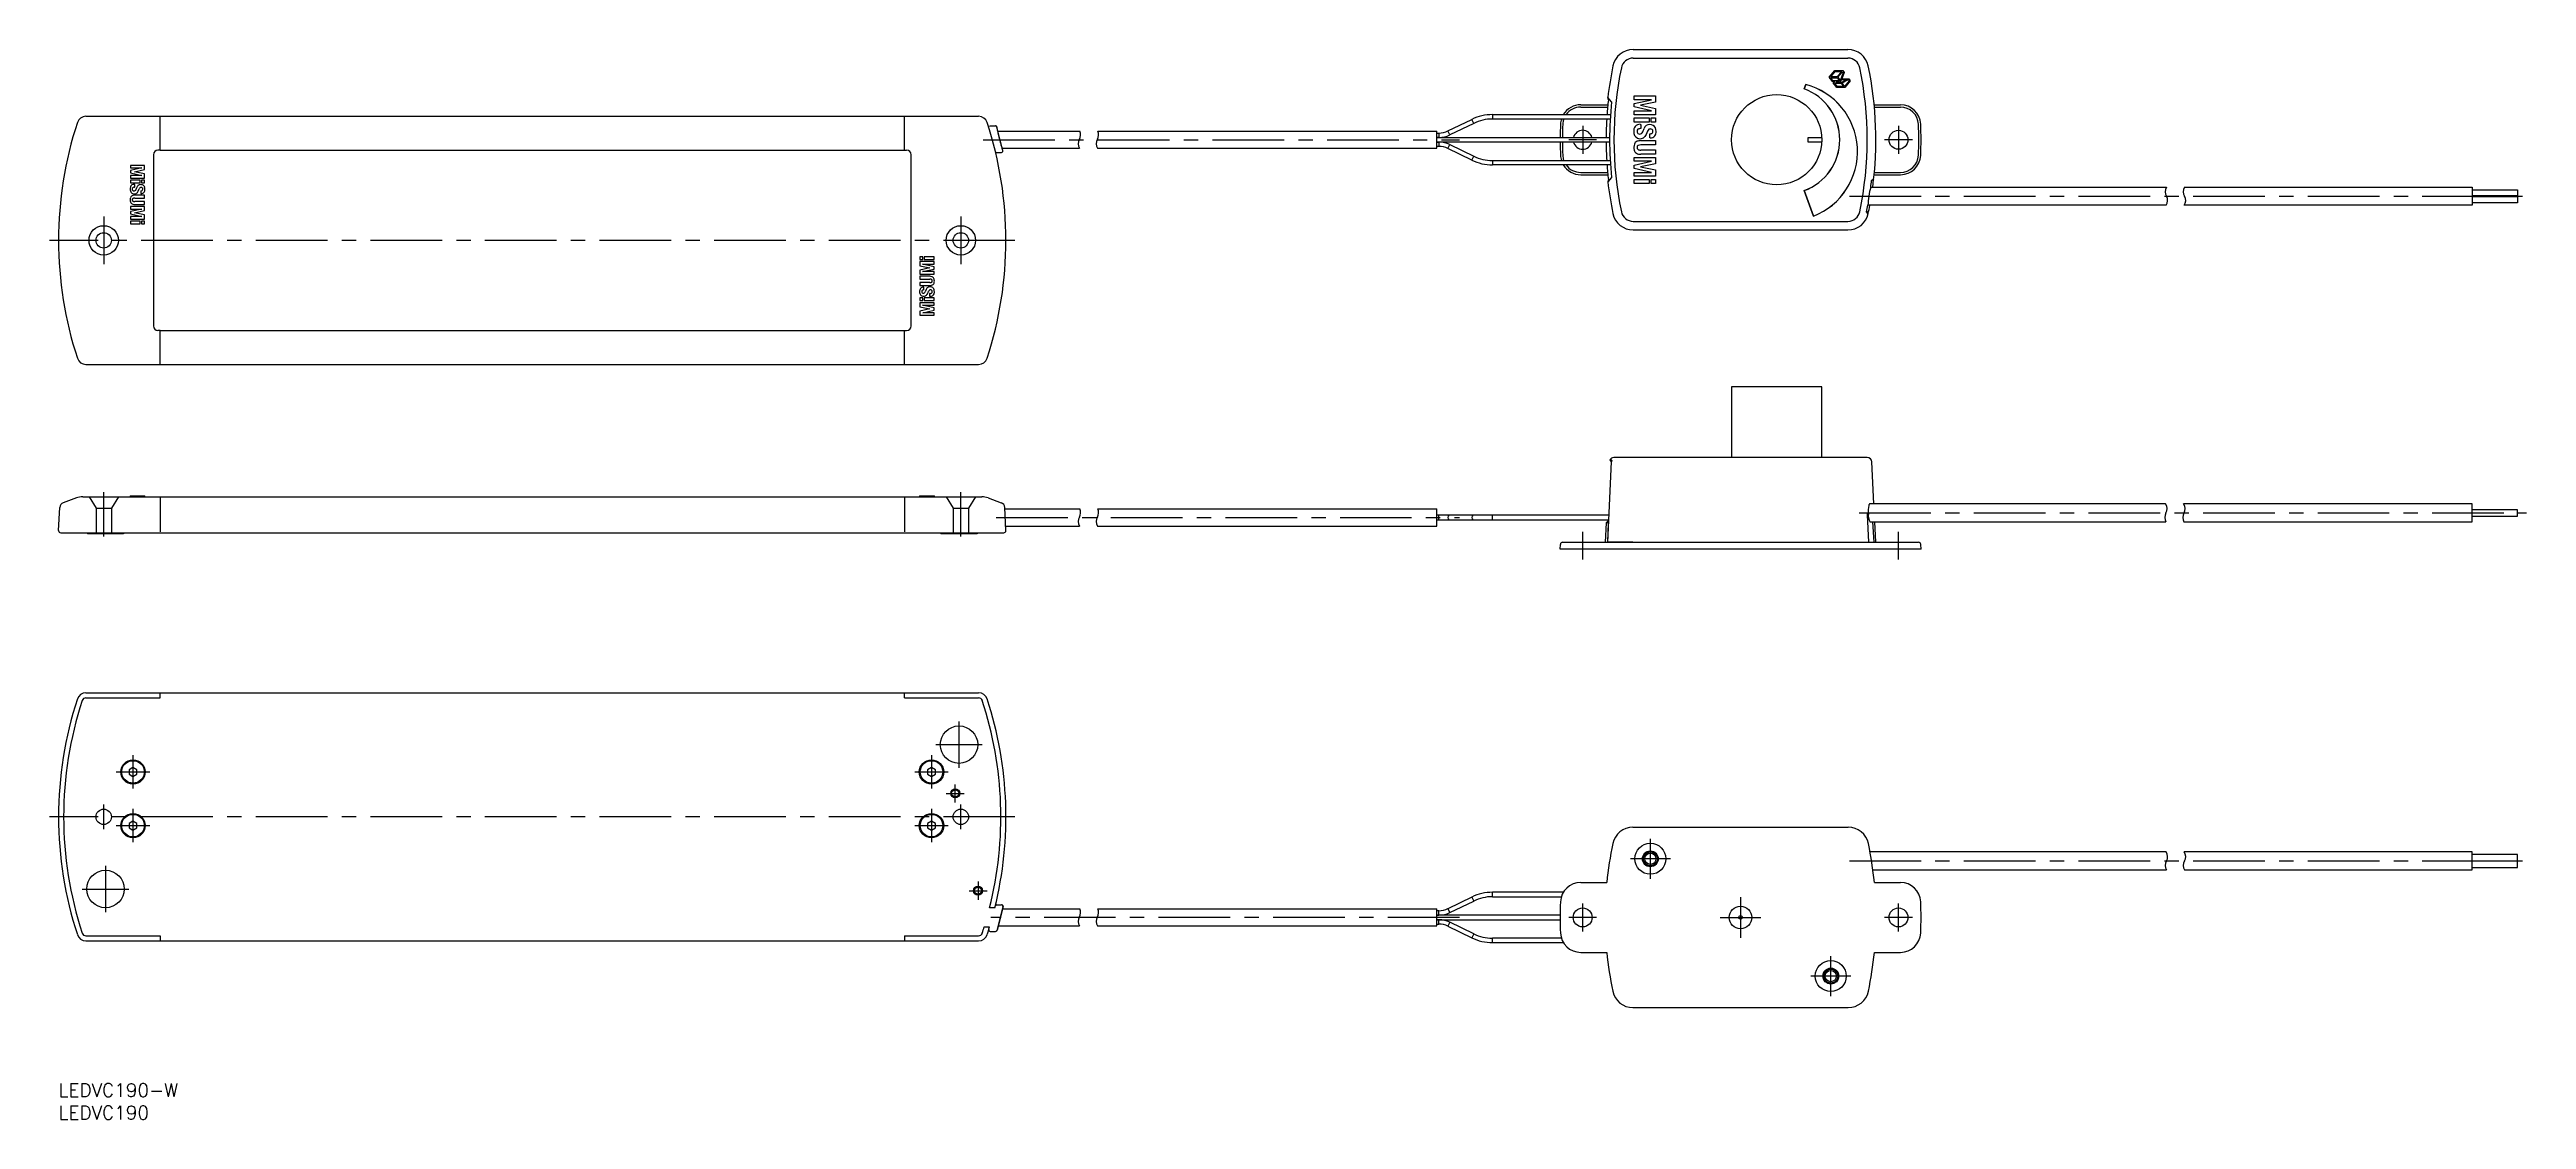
# Model space of a CAD drawing. Extents: x -2 to 547, y -8 to 229.
import ezdxf

# ---------------------------------------------------------------- set-up
doc = ezdxf.new("R2010")
doc.units = 0
doc.header["$LTSCALE"] = 0.5
doc.linetypes.add('CENTER', pattern=[50.8, 31.75, -6.35, 6.35, -6.35])
doc.linetypes.add('DASHED', pattern=[19.05, 12.7, -6.35])
doc.layers.get('0').update_dxf_attribs({"linetype": 'CONTINUOUS'})
doc.layers.add('CENTER', color=1, linetype='CENTER')
doc.styles.get("Standard").update_dxf_attribs({"font": 'txt.shx', "height": 3, "bigfont": 'bigfont.shx'})

# ---------------------------------------------------------------- blocks, each defined once
blk = doc.blocks.new('*U45')
at = {"color": 7, "linetype": 'CONTINUOUS'}
blk.add_text('LEDVC190-W', height=3, dxfattribs=at).set_placement((0, -3))
blk = doc.blocks.new('*U46')
at = {"color": 7, "linetype": 'CONTINUOUS'}
blk.add_text('LEDVC190', height=3, dxfattribs=at).set_placement((0, -8))

msp = doc.modelspace()

# ---------------------------------------------------------------- linework, layer by layer
at = {"color": 7, "linetype": 'CONTINUOUS'}
for p, q in [((349.03, 229.19), (396.65, 229.19)), ((349.03, 227.28), (396.65, 227.28)), ((386.92, 220.46), (387.28, 221.42)), ((386.94, 220.47), (386.92, 220.46)), ((387.29, 221.41), (386.94, 220.47)), ((387.29, 221.41), (387.28, 221.42)), ((392.49, 223.05), (393.71, 224.52)), ((393.26, 222.02), (392.49, 223.05)), ((392.79, 222.95), (394.22, 222.95)), ((393.34, 222.22), (392.79, 222.95)), ((392.81, 223.14), (393.8, 224.33)), ((394.24, 223.14), (392.81, 223.14)), ((393.26, 222.02), (393.74, 222.02)), ((394.77, 222.22), (393.34, 222.22)), ((393.74, 222.02), (393.4, 221.83)), ((394.18, 220.79), (393.4, 221.83)), ((393.71, 224.52), (395.49, 224.52)), ((394.26, 220.98), (393.72, 221.71)), ((393.72, 221.71), (395.15, 221.71)), ((393.8, 224.33), (395.23, 224.33)), ((394.16, 222.02), (393.93, 221.91)), ((395.18, 221.91), (393.93, 221.91)), ((394.16, 222.02), (395.02, 222.02)), ((395.92, 220.79), (394.18, 220.79)), ((394.22, 222.95), (394.77, 222.22)), ((395.23, 224.33), (394.24, 223.14)), ((395.69, 220.98), (394.26, 220.98)), ((394.39, 223.03), (395.43, 224.27)), ((394.39, 223.03), (394.92, 222.32)), ((395.58, 224.06), (394.92, 222.32)), ((395.02, 222.02), (395.21, 222.54)), ((395.15, 221.71), (395.69, 220.98)), ((396.39, 222.54), (395.18, 221.91)), ((395.21, 222.54), (396.39, 222.54)), ((395.8, 224.09), (395.29, 222.73)), ((395.29, 222.73), (396.82, 222.73)), ((395.33, 221.77), (396.74, 222.51)), ((395.88, 221.03), (395.33, 221.77)), ((395.43, 224.27), (395.58, 224.06)), ((395.49, 224.52), (395.8, 224.09)), ((396.92, 222.27), (395.88, 221.03)), ((397.16, 222.27), (395.92, 220.79)), ((396.74, 222.51), (396.92, 222.27)), ((396.82, 222.73), (397.16, 222.27)), ((6.07, 214.39), (203.93, 214.39)), ((22.5, 206.87), (22.5, 214.39)), ((187.5, 206.87), (187.5, 214.39)), ((317.83, 214.76), (344, 214.76)), ((317.83, 214.76), (317.83, 213.78)), ((337.4, 216.94), (343.42, 216.94)), ((337.4, 216.44), (343.37, 216.44)), ((344.25, 217.58), (343.4, 218.55)), ((343.53, 218.02), (343.4, 218.55)), ((349.27, 218.93), (354.01, 218.93)), ((349.27, 218.06), (349.27, 218.93)), ((353.06, 218.06), (349.27, 218.06)), ((349.27, 217.2), (353.06, 218.06)), ((349.27, 216.46), (349.27, 217.2)), ((353.12, 215.6), (349.27, 216.46)), ((349.27, 215.6), (353.12, 215.6)), ((349.27, 214.73), (349.27, 215.6)), ((354.01, 214.73), (349.27, 214.73)), ((354.01, 217.51), (350.67, 216.84)), ((350.67, 216.84), (354.01, 216.14)), ((354.01, 218.93), (354.01, 217.51)), ((354.01, 216.14), (354.01, 214.73)), ((402.46, 216.94), (408.28, 216.94)), ((402.5, 216.44), (408.28, 216.44)), ((206.1, 212.17), (206.47, 212.29)), ((206.47, 212.29), (207.65, 212.29)), ((207.91, 212.17), (207.84, 212.23)), ((207.99, 212), (207.98, 211.94)), ((208.01, 212.01), (207.99, 212)), ((209.33, 206.82), (208.01, 212.01)), ((208.25, 211.09), (215.78, 211.09)), ((208.25, 211.09), (226.37, 211.09)), ((208.44, 209.8), (208.64, 209.02)), ((230.37, 211.09), (305.52, 211.09)), ((305.52, 207.29), (305.52, 211.09)), ((305.52, 210.68), (305.98, 210.68)), ((305.98, 209.7), (305.52, 209.7)), ((305.52, 209.69), (343.8, 209.69)), ((343.8, 208.69), (305.52, 208.69)), ((305.52, 208.68), (305.98, 208.68)), ((305.98, 210.68), (305.98, 209.7)), ((305.98, 208.68), (305.98, 207.7)), ((307.95, 211.13), (313.25, 213.71)), ((308.38, 210.25), (307.95, 211.13)), ((313.68, 212.82), (308.38, 210.25)), ((313.68, 212.82), (313.25, 213.71)), ((343.93, 213.78), (317.83, 213.78)), ((349.27, 214.05), (352.58, 214.05)), ((349.27, 213.1), (349.27, 214.05)), ((352.58, 213.1), (349.27, 213.1)), ((350.56, 212.6), (350.75, 212.6)), ((350.75, 211.65), (350.61, 211.65)), ((350.71, 208.99), (354.01, 208.99)), ((350.75, 212.6), (350.75, 211.65)), ((351.89, 210.35), (351.64, 209.91)), ((352.21, 211.09), (351.89, 210.35)), ((352.58, 214.05), (352.58, 213.1)), ((352.7, 209.61), (352.7, 210.52)), ((352.83, 209.61), (352.7, 209.61)), ((353, 214.05), (354.01, 214.05)), ((353, 213.1), (353, 214.05)), ((354.01, 213.1), (353, 213.1)), ((354.01, 214.05), (354.01, 213.1)), ((354.01, 208.99), (354.01, 208.03)), ((387.84, 208.69), (387.84, 209.69)), ((387.84, 209.69), (390.83, 209.69)), ((390.83, 208.69), (387.84, 208.69)), ((15.92, 203.51), (15.92, 202.93)), ((19.08, 203.51), (15.92, 203.51)), ((19.08, 202.56), (19.08, 203.51)), ((21.02, 205.87), (21.02, 167.91)), ((22.5, 206.87), (22.02, 206.87)), ((22.5, 206.89), (187.5, 206.89)), ((187.5, 206.87), (187.98, 206.87)), ((188.98, 167.91), (188.98, 205.87)), ((207.82, 206.39), (207.7, 206.41)), ((207.82, 206.39), (209, 206.39)), ((209.21, 207.29), (215.78, 207.29)), ((209.21, 207.29), (226.27, 207.29)), ((209.24, 206.51), (209.28, 206.56)), ((209.31, 206.82), (209.27, 206.89)), ((209.31, 206.82), (209.33, 206.82)), ((230.27, 207.29), (305.52, 207.29)), ((305.98, 207.7), (305.52, 207.7)), ((307.95, 207.25), (308.38, 208.13)), ((313.25, 204.67), (307.95, 207.25)), ((308.38, 208.13), (313.68, 205.55)), ((313.25, 204.67), (313.68, 205.55)), ((317.83, 204.6), (343.93, 204.6)), ((317.83, 204.6), (317.83, 203.62)), ((344, 203.62), (317.83, 203.62)), ((349.27, 205.29), (354.01, 205.29)), ((349.27, 204.42), (349.27, 205.29)), ((351.17, 204.41), (349.27, 204.42)), ((349.27, 203.56), (353.07, 204.41)), ((349.27, 202.82), (349.27, 203.56)), ((354.01, 203.87), (350.67, 203.18)), ((350.67, 203.18), (354.01, 202.5)), ((354.01, 208.03), (350.71, 208.03)), ((350.71, 206.92), (354.01, 206.92)), ((354.01, 205.96), (350.71, 205.96)), ((353.07, 204.41), (351.17, 204.41)), ((354.01, 206.92), (354.01, 205.96)), ((354.01, 205.29), (354.01, 203.87)), ((15.92, 202.93), (18.44, 202.93)), ((18.44, 202.93), (15.92, 202.35)), ((15.92, 202.35), (15.92, 201.86)), ((15.92, 201.86), (18.48, 201.29)), ((15.92, 201.29), (15.92, 200.7)), ((18.48, 201.29), (15.92, 201.29)), ((15.92, 200.7), (19.08, 200.7)), ((15.92, 200.26), (15.92, 199.62)), ((18.12, 200.26), (15.92, 200.26)), ((15.92, 199.62), (18.12, 199.62)), ((16.91, 199.29), (16.78, 199.29)), ((16.81, 198.65), (16.91, 198.65)), ((16.85, 202.11), (19.08, 202.56)), ((19.08, 201.65), (16.85, 202.11)), ((16.91, 198.65), (16.91, 199.29)), ((17.66, 197.79), (17.88, 198.28)), ((18.12, 199.62), (18.12, 200.26)), ((18.2, 197.9), (18.2, 197.29)), ((18.41, 200.26), (18.41, 199.62)), ((19.08, 200.26), (18.41, 200.26)), ((18.41, 199.62), (19.08, 199.62)), ((19.08, 200.7), (19.08, 201.65)), ((19.08, 199.62), (19.08, 200.26)), ((337.4, 201.94), (343.37, 201.94)), ((337.4, 201.44), (343.42, 201.44)), ((344.25, 200.79), (343.4, 199.83)), ((343.53, 200.36), (343.4, 199.83)), ((353.07, 201.96), (349.27, 202.82)), ((349.27, 201.08), (349.27, 201.96)), ((349.27, 201.96), (353.07, 201.96)), ((354.01, 201.08), (349.27, 201.08)), ((349.27, 200.41), (352.58, 200.41)), ((349.27, 199.46), (349.27, 200.41)), ((352.58, 199.46), (349.27, 199.46)), ((352.58, 200.41), (352.58, 199.46)), ((353, 200.41), (354.01, 200.41)), ((353, 199.46), (353, 200.41)), ((354.01, 199.46), (353, 199.46)), ((354.01, 202.5), (354.01, 201.08)), ((354.01, 200.41), (354.01, 199.46)), ((388.99, 192.25), (386.92, 197.92)), ((386.94, 197.91), (386.92, 197.92)), ((386.94, 197.91), (389, 192.27)), ((401.69, 198.66), (467.25, 198.66)), ((401.88, 200.16), (402.37, 200.59)), ((402.46, 201.44), (408.28, 201.44)), ((402.5, 201.94), (408.28, 201.94)), ((471.25, 198.67), (535.03, 198.67)), ((535.03, 198.67), (535.03, 194.67)), ((535.03, 198.11), (545.03, 198.11)), ((545.03, 198.11), (545.03, 196.72)), ((15.92, 194.41), (15.92, 193.83)), ((19.08, 194.41), (15.92, 194.41)), ((15.92, 193.83), (18.48, 193.83)), ((18.48, 193.83), (15.92, 193.26)), ((15.92, 193.26), (15.92, 192.76)), ((15.92, 192.76), (18.48, 192.19)), ((15.92, 192.19), (15.92, 191.61)), ((18.48, 192.19), (15.92, 192.19)), ((16.85, 193.01), (19.08, 193.47)), ((19.08, 192.55), (16.85, 193.01)), ((16.87, 196.24), (19.08, 196.24)), ((19.08, 195.5), (16.87, 195.5)), ((19.08, 196.88), (16.88, 196.88)), ((16.88, 194.86), (19.08, 194.86)), ((18.2, 197.29), (18.29, 197.29)), ((19.08, 196.24), (19.08, 196.88)), ((19.08, 194.86), (19.08, 195.5)), ((19.08, 193.47), (19.08, 194.41)), ((19.08, 191.61), (19.08, 192.55)), ((389, 192.27), (388.99, 192.25)), ((401.06, 192.83), (400.77, 193.18)), ((400.79, 193.28), (401.08, 192.93)), ((400.97, 192.93), (401.08, 192.93)), ((401.09, 192.65), (401.02, 192.67)), ((467.16, 194.66), (401.06, 194.66)), ((535.03, 194.67), (471.15, 194.67)), ((545.03, 196.72), (535.03, 196.72)), ((535.03, 196.61), (545.03, 196.61)), ((545.03, 195.22), (535.03, 195.22)), ((545.03, 196.61), (545.03, 195.22)), ((15.92, 191.61), (19.08, 191.61)), ((15.92, 191.16), (15.92, 190.52)), ((18.12, 191.16), (15.92, 191.16)), ((15.92, 190.52), (18.12, 190.52)), ((18.12, 190.52), (18.12, 191.16)), ((18.41, 191.16), (18.41, 190.52)), ((19.08, 191.16), (18.41, 191.16)), ((18.41, 190.52), (19.08, 190.52)), ((19.08, 190.52), (19.08, 191.16)), ((349.03, 191.1), (396.65, 191.1)), ((349.03, 189.19), (396.65, 189.19)), ((191.59, 183.25), (190.92, 183.25)), ((190.92, 183.25), (190.92, 182.62)), ((190.92, 182.62), (191.59, 182.62)), ((194.08, 182.17), (190.92, 182.17)), ((190.92, 182.17), (190.92, 181.23)), ((190.92, 181.23), (193.15, 180.77)), ((191.52, 181.58), (194.08, 181.58)), ((194.08, 181.01), (191.52, 181.58)), ((191.59, 182.62), (191.59, 183.25)), ((194.08, 183.25), (191.88, 183.25)), ((191.88, 183.25), (191.88, 182.62)), ((191.88, 182.62), (194.08, 182.62)), ((194.08, 182.62), (194.08, 183.25)), ((194.08, 181.58), (194.08, 182.17)), ((193.15, 180.77), (190.92, 180.31)), ((190.92, 180.31), (190.92, 179.36)), ((190.92, 179.36), (194.08, 179.36)), ((193.12, 178.92), (190.92, 178.92)), ((190.92, 178.92), (190.92, 178.28)), ((190.92, 178.28), (193.13, 178.28)), ((193.13, 177.53), (190.92, 177.53)), ((190.92, 177.53), (190.92, 176.9)), ((190.92, 176.9), (193.12, 176.9)), ((191.52, 179.95), (194.08, 180.52)), ((194.08, 179.95), (191.52, 179.95)), ((191.8, 176.49), (191.71, 176.49)), ((191.8, 175.88), (191.8, 176.49)), ((192.34, 175.99), (192.12, 175.5)), ((194.08, 180.52), (194.08, 181.01)), ((194.08, 179.36), (194.08, 179.95)), ((191.59, 174.16), (190.92, 174.16)), ((190.92, 174.16), (190.92, 173.52)), ((190.92, 173.52), (191.59, 173.52)), ((194.08, 173.07), (190.92, 173.07)), ((190.92, 173.07), (190.92, 172.13)), ((190.92, 172.13), (193.15, 171.67)), ((193.15, 171.67), (190.92, 171.22)), ((190.92, 171.22), (190.92, 170.27)), ((190.92, 170.27), (194.08, 170.27)), ((191.52, 172.49), (194.08, 172.49)), ((194.08, 171.92), (191.52, 172.49)), ((191.56, 170.85), (194.08, 171.42)), ((194.08, 170.85), (191.56, 170.85)), ((191.59, 173.52), (191.59, 174.16)), ((194.08, 174.16), (191.88, 174.16)), ((191.88, 174.16), (191.88, 173.52)), ((191.88, 173.52), (194.08, 173.52)), ((193.19, 175.13), (193.09, 175.13)), ((193.09, 175.13), (193.09, 174.49)), ((193.09, 174.49), (193.22, 174.49)), ((194.08, 173.52), (194.08, 174.16)), ((194.08, 172.49), (194.08, 173.07)), ((194.08, 171.42), (194.08, 171.92)), ((194.08, 170.27), (194.08, 170.85)), ((22.5, 166.91), (22.02, 166.91)), ((22.5, 159.39), (22.5, 166.91)), ((22.5, 166.89), (187.5, 166.89)), ((187.5, 166.91), (187.98, 166.91)), ((187.5, 159.39), (187.5, 166.91)), ((6.07, 159.39), (203.93, 159.39)), ((370.84, 154.45), (370.84, 138.75)), ((390.83, 154.45), (370.84, 154.45)), ((390.83, 154.25), (390.83, 154.45)), ((390.84, 154.25), (390.83, 154.25)), ((390.84, 138.75), (390.84, 154.25)), ((343.4, 119.95), (344.22, 137.8)), ((343.84, 138.14), (344.21, 137.74)), ((344.28, 138.14), (343.84, 138.14)), ((400.92, 138.75), (344.76, 138.75)), ((402.39, 128.45), (401.92, 137.8)), ((0, 122.55), (0.27, 127.66)), ((3.96, 129.8), (1.05, 128.72)), ((5.35, 130.05), (204.65, 130.05)), ((15.87, 130.25), (15.87, 130.05)), ((15.87, 130.25), (19.08, 130.25)), ((15.92, 130.25), (15.92, 130.05)), ((18.12, 130.25), (18.12, 130.05)), ((18.41, 130.25), (18.41, 130.05)), ((19.08, 130.25), (19.08, 130.05)), ((19.08, 130.25), (19.14, 130.25)), ((19.14, 130.05), (19.14, 130.25)), ((19.14, 130.05), (19.14, 130.25)), ((22.5, 130.05), (22.5, 122.25)), ((187.5, 130.05), (187.5, 122.25)), ((190.86, 130.25), (194.08, 130.25)), ((190.86, 130.25), (190.86, 130.05)), ((190.92, 130.05), (190.92, 130.25)), ((194.08, 130.25), (194.13, 130.25)), ((194.08, 130.05), (194.08, 130.25)), ((194.13, 130.05), (194.13, 130.25)), ((206.04, 129.8), (208.95, 128.72)), ((210, 122.55), (209.73, 127.66)), ((209.75, 127.35), (226.37, 127.35)), ((230.37, 127.35), (305.52, 127.35)), ((305.52, 123.55), (305.52, 127.35)), ((401.17, 126.35), (400.95, 126.35)), ((401.17, 126.35), (400.96, 126.35)), ((467.03, 128.45), (401.41, 128.45)), ((535.03, 128.45), (471.03, 128.45)), ((535.03, 124.45), (535.03, 128.45)), ((545.03, 127.15), (535.03, 127.15)), ((545.03, 125.75), (545.03, 127.15)), ((0.5, 122.05), (209.5, 122.05)), ((6.4, 122.05), (6.4, 121.85)), ((14.4, 121.85), (6.4, 121.85)), ((14.4, 122.05), (14.4, 121.85)), ((195.6, 122.05), (195.6, 121.85)), ((203.6, 121.85), (195.6, 121.85)), ((203.6, 122.05), (203.6, 121.85)), ((209.95, 123.55), (226.27, 123.55)), ((230.27, 123.55), (305.52, 123.55)), ((343.67, 125.95), (305.52, 125.95)), ((305.98, 125.94), (305.52, 125.94)), ((305.52, 124.96), (305.98, 124.96)), ((305.52, 124.95), (343.63, 124.95)), ((308.16, 125.94), (305.98, 125.94)), ((305.98, 125.45), (305.98, 125.94)), ((305.98, 124.96), (305.98, 125.45)), ((305.98, 124.96), (308.16, 124.96)), ((313.47, 125.94), (308.16, 125.94)), ((308.16, 124.96), (313.47, 124.96)), ((343.67, 125.94), (313.47, 125.94)), ((313.47, 124.96), (343.63, 124.96)), ((317.83, 125.45), (317.83, 125.94)), ((317.83, 124.96), (317.83, 125.45)), ((343.07, 124.27), (342.84, 119.95)), ((343.62, 124.83), (343.07, 124.27)), ((343.55, 124.27), (343.07, 124.27)), ((343.39, 119.95), (343.55, 124.27)), ((343.55, 124.27), (343.6, 124.33)), ((400.9, 126.06), (401.17, 119.95)), ((401.6, 124.45), (467.13, 124.45)), ((402.1, 124.45), (402.37, 119.95)), ((402.84, 119.95), (402.6, 124.45)), ((471.13, 124.45), (535.03, 124.45)), ((535.03, 125.75), (545.03, 125.75)), ((332.84, 118.45), (332.89, 119.47)), ((412.84, 118.45), (332.84, 118.45)), ((333.39, 119.95), (412.29, 119.95)), ((344.54, 119.95), (343.39, 119.95)), ((348.95, 119.95), (344.54, 119.95)), ((412.84, 118.45), (412.79, 119.47)), ((6.07, 86.59), (203.93, 86.59)), ((6.07, 85.47), (22.5, 85.47)), ((22.5, 85.47), (22.5, 86.59)), ((187.5, 85.47), (187.5, 86.59)), ((187.5, 85.47), (203.93, 85.47)), ((16.5, 70.04), (15.63, 69.54)), ((15.63, 69.54), (15.63, 68.54)), ((15.63, 68.54), (16.5, 68.04)), ((17.37, 69.54), (16.5, 70.04)), ((16.5, 68.04), (17.37, 68.54)), ((17.37, 68.54), (17.37, 69.54)), ((193.5, 70.04), (192.63, 69.54)), ((192.63, 69.54), (192.63, 68.54)), ((192.63, 68.54), (193.5, 68.04)), ((194.37, 69.54), (193.5, 70.04)), ((193.5, 68.04), (194.37, 68.54)), ((194.37, 68.54), (194.37, 69.54)), ((16.5, 58.14), (15.63, 57.64)), ((15.63, 57.64), (15.63, 56.64)), ((15.63, 56.64), (16.5, 56.14)), ((17.37, 57.64), (16.5, 58.14)), ((16.5, 56.14), (17.37, 56.64)), ((17.37, 56.64), (17.37, 57.64)), ((193.5, 58.14), (192.63, 57.64)), ((192.63, 57.64), (192.63, 56.64)), ((192.63, 56.64), (193.5, 56.14)), ((194.37, 57.64), (193.5, 58.14)), ((193.5, 56.14), (194.37, 56.64)), ((194.37, 56.64), (194.37, 57.64)), ((348.99, 56.79), (396.69, 56.79)), ((467.16, 51.32), (401.54, 51.32)), ((535.03, 51.32), (471.15, 51.32)), ((535.03, 47.32), (535.03, 51.32)), ((545.03, 50.76), (535.03, 50.76)), ((545.03, 49.37), (545.03, 50.76)), ((337.4, 44.54), (343.18, 44.54)), ((402.18, 47.32), (467.25, 47.32)), ((402.5, 44.54), (408.28, 44.54)), ((471.25, 47.32), (535.03, 47.32)), ((535.03, 49.37), (545.03, 49.37)), ((545.03, 49.26), (535.03, 49.26)), ((535.03, 47.87), (545.03, 47.87)), ((545.03, 47.87), (545.03, 49.26)), ((207.53, 38.89), (206.38, 38.89)), ((207.94, 39.59), (209.04, 39.59)), ((209.3, 39.22), (207.95, 33.92)), ((209.35, 39.19), (208.03, 33.99)), ((209.22, 38.69), (226.37, 38.69)), ((230.38, 38.69), (305.52, 38.69)), ((305.52, 34.89), (305.52, 38.69)), ((313.25, 41.31), (307.95, 38.73)), ((307.95, 38.73), (308.38, 37.85)), ((308.38, 37.85), (313.68, 40.43)), ((313.25, 41.31), (313.68, 40.43)), ((333.55, 42.36), (317.83, 42.36)), ((317.83, 41.38), (317.83, 42.36)), ((317.83, 41.38), (333.12, 41.38)), ((205.2, 34.69), (206.37, 34.69)), ((206.47, 33.69), (207.66, 33.69)), ((206.47, 33.69), (207.66, 33.69)), ((208.26, 34.89), (226.27, 34.89)), ((230.28, 34.89), (305.52, 34.89)), ((305.98, 38.28), (305.52, 38.28)), ((305.52, 37.3), (305.98, 37.3)), ((332.84, 37.29), (305.52, 37.29)), ((305.52, 36.29), (332.84, 36.29)), ((305.98, 36.28), (305.52, 36.28)), ((305.52, 35.3), (305.98, 35.3)), ((305.98, 37.3), (305.98, 38.28)), ((305.98, 35.3), (305.98, 36.28)), ((308.38, 35.73), (307.95, 34.85)), ((307.95, 34.85), (313.25, 32.28)), ((313.68, 33.16), (308.38, 35.73)), ((313.68, 33.16), (313.25, 32.28)), ((6.07, 32.71), (22.5, 32.71)), ((6.07, 31.59), (203.93, 31.59)), ((22.5, 32.71), (22.5, 31.59)), ((187.5, 32.71), (203.93, 32.71)), ((187.5, 32.71), (187.5, 31.59)), ((333.12, 32.2), (317.83, 32.2)), ((317.83, 31.22), (317.83, 32.2)), ((317.83, 31.22), (333.55, 31.22)), ((337.4, 29.04), (343.18, 29.04)), ((402.5, 29.04), (408.28, 29.04)), ((348.99, 16.79), (396.69, 16.79))]:
    msp.add_line(p, q, dxfattribs=at)
at = {"color": 3, "linetype": 'DASHED'}
for p, q in [((6.75, 130.05), (8.3, 127.55)), ((8.3, 127.55), (8.3, 122.05)), ((8.3, 127.55), (11.7, 127.55)), ((13.25, 130.05), (11.7, 127.55)), ((11.7, 127.55), (11.7, 122.05)), ((196.75, 130.05), (198.3, 127.55)), ((198.3, 127.55), (198.3, 122.05)), ((198.3, 127.55), (201.7, 127.55)), ((203.25, 130.05), (201.7, 127.55)), ((201.7, 127.55), (201.7, 122.05))]:
    msp.add_line(p, q, dxfattribs=at)
at = {"color": 7, "linetype": 'CONTINUOUS'}
for centre, radius in [((380.84, 209.19), 10), ((407.84, 209.19), 2.1), ((10, 186.89), 3.25), ((10, 186.89), 1.7), ((200, 186.89), 3.25), ((200, 186.89), 1.7), ((199.6, 75.09), 4.15), ((16.5, 69.04), 2.7), ((16.5, 69.04), 2.5), ((193.5, 69.04), 2.7), ((193.5, 69.04), 2.5), ((10, 59.09), 1.7), ((198.75, 64.29), 0.783), ((200, 59.09), 1.7), ((16.5, 57.14), 2.7), ((16.5, 57.14), 2.5), ((193.5, 57.14), 2.7), ((193.5, 57.14), 2.5), ((352.84, 49.79), 3.43), ((352.84, 49.79), 1.76), ((352.84, 49.79), 1.7), ((352.84, 49.79), 1.55), ((352.84, 49.79), 1.25), ((10.4, 43.09), 4.15), ((203.82, 42.72), 0.783), ((337.84, 36.79), 2.1), ((372.84, 36.79), 2.5), ((407.84, 36.79), 2.1), ((372.84, 36.79), 0.4), ((392.84, 23.79), 3.43), ((392.84, 23.79), 1.76), ((392.84, 23.79), 1.7), ((392.84, 23.79), 1.55), ((392.84, 23.79), 1.25)]:
    msp.add_circle(centre, radius, dxfattribs=at)
at = {"color": 3, "linetype": 'CONTINUOUS'}
for centre in [(198.75, 64.29), (203.82, 42.72)]:
    msp.add_circle(centre, 1, dxfattribs=at)
at = {"color": 7, "linetype": 'CONTINUOUS'}
for centre, radius, start, end in [((422.25, 209.19), 79.4, 168.1072, 173.2307), ((349.03, 224.61), 4.58, 90, 168.1072), ((422.25, 209.19), 77.49, 168.1072, 191.8928), ((349.03, 224.61), 2.67, 90, 168.1072), ((396.65, 224.61), 4.58, 11.8928, 90), ((396.65, 224.61), 2.67, 11.8928, 90), ((323.43, 209.19), 77.49, 348.1072, 11.8928), ((323.43, 209.19), 79.4, 352.3834, 11.8928), ((382.84, 209.19), 11.98, 289.9248, 70.0752), ((382.84, 209.19), 12, 290, 70), ((383.4, 206.56), 15.36, 291.3468, 75.3659), ((383.4, 206.56), 15.35, 291.407, 75.3124), ((6.07, 212.39), 2, 90, 161.8575), ((203.93, 212.39), 2, 18.1425, 90), ((317.83, 204.27), 10.49, 90, 115.8935), ((337.4, 212.45), 4.49, 90, 149.0375), ((337.4, 212.45), 3.99, 90, 144.6235), ((422.25, 209.19), 79.21, 173.5985, 175.9677), ((422.25, 209.19), 78.45, 173.857, 186.143), ((408.28, 212.45), 4.49, 2.5933, 90), ((408.28, 212.45), 3.99, 2.5933, 90), ((83.89, 186.89), 83.89, 161.8575, 198.1425), ((126.11, 186.89), 83.89, 341.8575, 18.1425), ((207.65, 211.99), 0.3, 52.1405, 89.9982), ((207.72, 211.93), 0.3, 14.3429, 52.1202), ((213.34, 212.44), 5.38, 185.3559, 187.791), ((212.3, 212.41), 4.35, 189.1964, 191.8222), ((393.79, 248.6), 189.41, 191.2904, 191.3499), ((226.86, 215.1), 19.15, 191.3596, 191.8232), ((225.79, 214.89), 18.06, 191.8799, 192.6239), ((237.67, 217.55), 30.23, 192.6181, 192.9791), ((249.2, 220.19), 42.06, 192.961, 193.2355), ((248.11, 219.94), 40.94, 193.2356, 193.5093), ((247.73, 219.85), 40.56, 193.51, 193.7863), ((250.51, 220.53), 43.42, 193.7864, 194.0446), ((253.77, 221.34), 46.78, 194.0446, 194.2842), ((254.05, 220.59), 46.86, 194.2824, 194.5275), ((249.76, 219.47), 42.43, 194.5233, 195.0646), ((305.98, 215.19), 4.51, 270, 295.8935), ((305.98, 215.19), 5.49, 270, 295.8935), ((305.98, 203.19), 5.49, 64.1065, 90), ((317.83, 204.27), 9.51, 90, 115.8935), ((409.38, 209.19), 76.54, 177.4067, 179.6257), ((409.38, 209.19), 76.54, 180.3743, 182.5933), ((337.4, 212.45), 4.49, 162.7697, 177.4067), ((409.38, 209.19), 76.04, 177.4067, 179.6232), ((409.38, 209.19), 76.04, 180.3768, 182.5933), ((337.4, 212.45), 3.99, 160.5288, 177.4067), ((337.84, 209.19), 2.1, 13.7741, 166.2259), ((337.84, 209.19), 2.1, 193.7741, 346.2259), ((422.25, 209.19), 79.21, 176.678, 179.6383), ((422.25, 209.19), 79.21, 180.3617, 183.322), ((350.47, 211.31), 1.3, 86.1406, 192.2416), ((350.58, 210.82), 1.4, 171.2857, 319.5901), ((350.31, 207.87), 1.07, 114.5079, 162.3641), ((350.74, 206.39), 2.6, 90.7501, 109.5515), ((350.66, 211.04), 0.779, 156.4948, 180.7831), ((350.68, 211.06), 0.793, 182.3467, 205.8691), ((350.37, 211.15), 0.471, 103.5205, 155.1449), ((350.39, 210.94), 0.482, 207.4902, 256.3512), ((350.62, 209.92), 1.73, 90.2213, 101.8437), ((350.47, 211.23), 0.787, 255.3393, 284.6607), ((350.55, 211.01), 0.555, 283.1688, 328.8637), ((348.22, 212.49), 3.31, 327.8601, 346.265), ((352.8, 211.14), 1.47, 125.3973, 157.839), ((352.71, 211.17), 1.4, 354.711, 122.9795), ((352.96, 210.85), 0.789, 122.6915, 162.5292), ((352.85, 210.8), 0.782, 62.8823, 113.3852), ((352.7, 212.05), 1.53, 269.8265, 280.9137), ((352.86, 210.86), 1.26, 268.6538, 8.1031), ((352.95, 211), 0.456, 275.6046, 4.4305), ((352.89, 211.09), 0.517, 354.8505, 52.7), ((336.3, 209.19), 76.04, 357.4067, 2.5933), ((336.3, 209.19), 76.54, 357.4067, 2.5933), ((22.02, 205.87), 1, 90, 180), ((187.98, 205.87), 1, 0, 90), ((249.97, 219.53), 42.65, 195.0708, 195.589), ((231.19, 214.26), 23.14, 195.5016, 196.5745), ((209, 206.69), 0.3, 269.9941, 322.1595), ((248.07, 219.45), 40.8, 196.8018, 197.3104), ((212.63, 208.34), 3.66, 196.3559, 203.4014), ((209.04, 206.74), 0.3, 322.1346, 14.2131), ((305.98, 203.19), 4.51, 64.1065, 90), ((317.83, 214.11), 10.49, 244.1065, 270), ((317.83, 214.11), 9.51, 244.1065, 270), ((337.4, 205.93), 4.49, 182.5933, 197.2303), ((337.4, 205.93), 3.99, 182.5933, 199.4712), ((337.4, 205.93), 4.49, 210.9625, 270), ((337.4, 205.93), 3.99, 215.3765, 270), ((422.25, 209.19), 79.21, 184.0323, 186.4015), ((351.92, 207.48), 2.72, 164.7157, 192.0261), ((350.39, 207.16), 1.16, 192.6196, 236.7313), ((350.65, 207.81), 1.85, 240.897, 271.7151), ((350.36, 207.51), 0.48, 119.0296, 184.3135), ((350.43, 207.47), 0.546, 179.2954, 226.9731), ((350.61, 207.96), 1.05, 238.2618, 275.4284), ((350.6, 206.96), 1.08, 84.351, 115.7906), ((408.28, 205.93), 3.99, 270, 357.4067), ((408.28, 205.93), 4.49, 270, 357.4067), ((17.63, 198.29), 1.76, 164.7845, 188.0568), ((17.14, 198.18), 1.26, 186.1584, 205.3542), ((16.59, 198.58), 0.677, 118.6081, 165.6479), ((16.73, 198.29), 0.999, 87.2313, 117.9474), ((16.82, 198.25), 0.494, 157.8464, 196.121), ((16.68, 198.2), 0.346, 194.1297, 246.569), ((16.64, 198.33), 0.301, 113.3356, 158.9947), ((16.77, 197.99), 0.664, 86.2243, 111.6876), ((16.7, 198.29), 0.436, 248.7542, 272.0143), ((16.73, 198.32), 0.469, 268.1126, 301.0297), ((16.71, 198.29), 0.46, 305.4622, 328.4166), ((15.67, 198.87), 1.65, 330.1077, 340.9326), ((24.23, 195.92), 7.41, 158.6447, 160.9545), ((16.66, 198.16), 1.07, 307.5872, 339.9202), ((18.9, 197.97), 1.7, 151.3103, 157.6415), ((18.28, 198.33), 0.981, 133.1412, 152.2301), ((18.05, 198.59), 0.637, 106.5697, 134.0071), ((18.19, 198.14), 1.1, 89.0279, 107.0965), ((18.4, 198.11), 0.555, 128.4207, 162.1965), ((18.29, 198.15), 0.458, 88.0726, 120.2325), ((18.31, 198.25), 0.367, 253.8407, 358.7119), ((18.24, 198.07), 1.17, 70.7666, 91.163), ((18.33, 198.22), 0.394, 54.3784, 93.6178), ((18.32, 198.28), 0.355, 355.3787, 47.2909), ((18.36, 198.47), 0.754, 42.6018, 69.4206), ((18.27, 198.42), 0.857, 17.1921, 41.06), ((17.9, 198.24), 1.24, 327.2168, 0.9243), ((17.78, 198.28), 1.36, 359.057, 16.8429), ((422.25, 209.19), 79.4, 186.7693, 191.8928), ((418.84, 193.91), 17.79, 164.4929, 177.5647), ((323.43, 209.19), 78.97, 352.3409, 353.4323), ((17.6, 195.88), 1.73, 164.267, 196.1003), ((16.58, 196.16), 0.672, 129.969, 162.9178), ((16.62, 195.63), 0.719, 198.2996, 229.1277), ((16.67, 197.95), 0.737, 204.7268, 233.9566), ((16.69, 196), 0.869, 103.4652, 129.0776), ((16.72, 195.76), 0.883, 229.9984, 255.1811), ((16.71, 198.01), 0.807, 234.3702, 262.0745), ((16.83, 195.87), 0.508, 168.3402, 191.6598), ((16.62, 195.91), 0.291, 142.6709, 167.8147), ((16.62, 195.83), 0.286, 192.2376, 217.6633), ((16.65, 195.89), 0.33, 120.4908, 142.2896), ((16.64, 195.85), 0.319, 217.9861, 240.3295), ((16.71, 195.78), 0.451, 101.9551, 119.6605), ((16.71, 195.98), 0.468, 240.8394, 257.8716), ((16.85, 195.3), 1.58, 88.9748, 102.9765), ((16.85, 196.32), 1.46, 255.7117, 270.8985), ((16.82, 198.6), 1.41, 260.8081, 281.1667), ((16.81, 195.33), 0.914, 94.2403, 102.5167), ((16.81, 196.4), 0.902, 257.3417, 265.7277), ((16.87, 194.63), 1.62, 89.7265, 94.3848), ((16.87, 197.11), 1.61, 265.6001, 270.286), ((16.94, 197.87), 0.668, 283.1894, 303.7779), ((18.34, 198.08), 0.788, 266.2491, 319.6643), ((349.03, 193.77), 4.58, 191.8928, 270), ((349.03, 193.77), 2.67, 191.8928, 270), ((396.65, 193.77), 2.67, 270, 348.1072), ((396.65, 193.77), 4.58, 270, 348.1072), ((323.43, 209.19), 78.98, 348.3048, 349.4028), ((408.72, 191.19), 7.84, 167.936, 169.1568), ((322.73, 209.09), 80, 348.1531, 348.3466), ((323.43, 209.19), 79.4, 348.1072, 349.4602), ((192.1, 175.54), 1.24, 147.2168, 180.9243), ((191.66, 175.7), 0.788, 86.2491, 139.6643), ((191.69, 175.52), 0.367, 73.8407, 178.7119), ((193.34, 175.62), 1.07, 127.5872, 159.9202), ((193.06, 175.91), 0.668, 103.1894, 123.7779), ((194.33, 174.9), 1.65, 150.1077, 160.9326), ((193.29, 175.48), 0.46, 125.4622, 148.4166), ((193.18, 175.18), 1.41, 80.8081, 101.1667), ((193.27, 175.46), 0.469, 88.1126, 121.0297), ((193.15, 177.57), 1.35, 69.6306, 91.2071), ((193.15, 178.48), 1.58, 268.9748, 282.9765), ((193.13, 176.67), 1.61, 85.6001, 90.286), ((193.13, 179.15), 1.62, 269.7265, 274.3848), ((193.19, 177.37), 0.902, 77.3417, 85.7277), ((193.19, 178.45), 0.914, 274.2403, 282.5167), ((193.3, 175.49), 0.436, 68.7542, 92.0143), ((193.29, 177.8), 0.468, 60.8394, 77.8716), ((193.29, 178), 0.451, 281.9551, 299.6605), ((193.29, 175.77), 0.807, 54.3702, 82.0745), ((193.32, 175.58), 0.346, 14.1297, 66.569), ((193.31, 177.78), 0.869, 283.4652, 309.0776), ((193.36, 177.93), 0.319, 37.9861, 60.3295), ((193.35, 177.89), 0.33, 300.4908, 322.2896), ((193.38, 177.95), 0.286, 12.2376, 37.6633), ((193.38, 177.87), 0.291, 322.6709, 347.8147), ((193.34, 178.11), 0.774, 39.712, 68.5094), ((193.17, 177.91), 0.508, 348.3402, 11.6598), ((193.33, 175.83), 0.737, 24.7268, 53.9566), ((193.42, 177.62), 0.672, 309.969, 342.9178), ((193.25, 178.08), 0.866, 13.6784, 37.5508), ((192.86, 175.6), 1.26, 6.1584, 25.3542), ((192.87, 177.82), 1.26, 341.7612, 359.3029), ((192.37, 175.49), 1.76, 344.7845, 8.0568), ((192.14, 177.89), 1.99, 357.6291, 11.4778), ((192.22, 175.5), 1.36, 179.057, 196.8429), ((191.73, 175.36), 0.857, 197.1921, 221.06), ((191.64, 175.3), 0.754, 222.6018, 249.4206), ((191.68, 175.5), 0.355, 175.3787, 227.2909), ((191.76, 175.7), 1.17, 250.7666, 271.163), ((191.67, 175.56), 0.394, 234.3784, 273.6178), ((191.71, 175.63), 0.458, 268.0726, 300.2325), ((191.81, 175.64), 1.1, 269.0279, 287.0965), ((191.6, 175.67), 0.555, 308.4207, 342.1965), ((191.95, 175.19), 0.637, 286.5697, 314.0071), ((191.72, 175.45), 0.981, 313.1412, 332.2301), ((191.1, 175.81), 1.7, 331.3103, 337.6415), ((185.77, 177.86), 7.41, 338.6447, 340.9545), ((193.23, 175.79), 0.664, 266.2243, 291.6876), ((193.27, 175.49), 0.999, 267.2313, 297.9474), ((193.36, 175.45), 0.301, 293.3356, 338.9947), ((193.18, 175.53), 0.494, 337.8464, 16.121), ((193.41, 175.2), 0.677, 298.6081, 345.6479), ((22.02, 167.91), 1, 180, 270), ((187.98, 167.91), 1, 270, 0), ((6.07, 161.39), 2, 198.1425, 270), ((203.93, 161.39), 2, 270, 341.8575), ((344.76, 137.75), 1, 90, 157.1783), ((345.31, 137.75), 1.09, 159.3622, 177.3692), ((400.92, 137.75), 1, 3, 90), ((1.47, 127.6), 1.2, 110.2942, 177), ((5.35, 126.05), 4, 90, 110.2942), ((204.65, 126.05), 4, 69.7058, 90), ((208.53, 127.6), 1.2, 3, 69.7058), ((401.28, 126.15), 0.385, 148.9767, 192.8865), ((401.28, 126.15), 0.385, 148.9767, 192.8865), ((408.24, 126.9), 7.09, 170.3228, 184.4849), ((404.02, 125.99), 2.87, 172.8137, 212.5489), ((404.02, 125.99), 2.87, 172.8137, 212.5489), ((402.4, 127.9), 1.17, 156.9316, 170.3228), ((401.69, 128.2), 0.392, 147.2212, 156.9316), ((401.4, 128.38), 0.057, 119.0468, 147.2212), ((401.39, 128.41), 0.0253, 92.7847, 119.0468), ((401.39, 128.42), 0.0215, 74.1707, 92.7847), ((401.39, 128.41), 0.0293, 50.7898, 74.1707), ((401.36, 128.38), 0.0651, 38.7898, 50.7898), ((0.5, 122.55), 0.5, 180, 270), ((209.5, 122.55), 0.5, 270, 0), ((308.62, 125.45), 0.668, 132.8187, 227.1813), ((313.92, 125.45), 0.668, 132.8187, 227.1813), ((333.39, 119.45), 0.5, 90, 177), ((412.29, 119.45), 0.5, 3, 90), ((83.89, 59.09), 83.89, 161.8575, 198.1425), ((83.89, 59.09), 82.77, 161.8575, 198.1425), ((6.07, 84.59), 2, 90, 161.8575), ((6.07, 84.59), 0.88, 90, 161.8575), ((203.93, 84.59), 2, 18.1425, 90), ((203.93, 84.59), 0.88, 18.1425, 90), ((126.11, 59.09), 82.77, 345.8749, 18.1425), ((126.11, 59.09), 83.89, 346.0673, 18.1425), ((348.99, 52.21), 4.58, 90, 168.1072), ((396.69, 52.21), 4.58, 11.8928, 90), ((422.21, 36.79), 79.4, 168.1072, 174.399), ((323.48, 36.79), 79.4, 5.601, 11.8928), ((337.4, 40.05), 4.49, 90, 177.4067), ((408.28, 40.05), 4.49, 2.5933, 90), ((207.94, 39.29), 0.3, 90, 166.3981), ((209.01, 39.29), 0.3, 345.7167, 90), ((209.04, 39.27), 0.32, 345.7167, 90), ((305.98, 42.79), 4.51, 270, 295.8935), ((317.83, 31.87), 10.49, 90, 115.8935), ((317.83, 31.87), 9.51, 90, 115.8935), ((409.38, 36.79), 76.54, 177.4067, 182.5933), ((336.3, 36.79), 76.54, 357.4067, 2.5933), ((6.07, 33.59), 2, 198.1425, 270), ((6.07, 33.59), 0.88, 198.1425, 270), ((203.93, 33.59), 0.88, 270, 341.8575), ((203.93, 33.59), 2, 270, 341.8575), ((126.11, 59.09), 82.77, 341.8575, 342.8556), ((126.11, 59.09), 83.89, 341.8575, 343.0914), ((206.47, 33.99), 0.3, 162.655, 270), ((207.66, 33.99), 0.3, 270, 345.7167), ((207.64, 34.09), 0.4, 292.8884, 345.7167), ((305.98, 42.79), 5.49, 270, 295.8935), ((305.98, 30.79), 5.49, 64.1065, 90), ((305.98, 30.79), 4.51, 64.1065, 90), ((317.83, 41.71), 9.51, 244.1065, 270), ((337.4, 33.53), 4.49, 182.5933, 270), ((408.28, 33.53), 4.49, 270, 357.4067), ((317.83, 41.71), 10.49, 244.1065, 270), ((422.21, 36.79), 79.4, 185.601, 191.8928), ((323.48, 36.79), 79.4, 348.1072, 354.399), ((348.99, 21.37), 4.58, 191.8928, 270), ((396.69, 21.37), 4.58, 270, 348.1072)]:
    msp.add_arc(centre, radius, start, end, dxfattribs=at)
at = {"color": 3, "linetype": 'CONTINUOUS'}
for centre, radius, start, end in [((228, 208.29), 2, 150, 210), ((224.54, 210.29), 2, 330, 23.5782), ((232, 208.29), 2, 150, 210.0046), ((228.54, 210.29), 2, 330, 23.5782), ((468.97, 197.67), 2, 150, 210), ((472.98, 197.67), 2, 150, 210), ((465.75, 195.74), 1.76, 322.4432, 31.888), ((469.76, 195.74), 1.76, 322.4432, 31.888), ((224.54, 126.55), 2, 330, 23.5782), ((228.54, 126.55), 2, 330, 23.5782), ((468.86, 125.45), 2, 150, 210), ((465.64, 127.38), 1.76, 328.112, 37.5568), ((472.86, 125.45), 2, 150, 210), ((469.64, 127.38), 1.76, 328.112, 37.5568), ((228, 124.55), 2, 150, 210), ((232, 124.55), 2, 150, 210), ((465.75, 50.24), 1.76, 328.112, 37.5568), ((469.76, 50.24), 1.76, 328.112, 37.5568), ((468.97, 48.32), 2, 150, 210), ((472.98, 48.32), 2, 150, 210), ((224.54, 37.89), 2, 330, 23.5782), ((228.55, 37.89), 2, 330, 23.5782), ((228, 35.89), 2, 150, 210), ((232.01, 35.89), 2, 150, 210)]:
    msp.add_arc(centre, radius, start, end, dxfattribs=at)
at = {"layer": 'CENTER', "color": 1, "linetype": 'CENTER'}
for p, q in [((204.98, 209.19), (310.5, 209.19)), ((340.94, 209.19), (334.74, 209.19)), ((337.84, 212.29), (337.84, 206.09)), ((410.94, 209.19), (404.74, 209.19)), ((407.84, 212.29), (407.84, 206.09)), ((396.96, 196.66), (547.04, 196.66)), ((212, 186.89), (-2, 186.89)), ((10, 192.14), (10, 181.64)), ((200, 192.14), (200, 181.64)), ((10, 121.25), (10, 131.05)), ((200, 121.25), (200, 131.05)), ((399.16, 126.45), (547.03, 126.45)), ((207.85, 125.45), (310.51, 125.45)), ((337.84, 116.1), (337.84, 122.3)), ((407.84, 116.1), (407.84, 122.3)), ((199.6, 69.94), (199.6, 80.24)), ((16.5, 72.74), (16.5, 65.34)), ((193.5, 72.74), (193.5, 65.34)), ((194.45, 75.09), (204.75, 75.09)), ((12.8, 69.04), (20.2, 69.04)), ((189.8, 69.04), (197.2, 69.04)), ((198.75, 62.29), (198.75, 66.29)), ((10, 56.39), (10, 61.79)), ((16.5, 60.84), (16.5, 53.44)), ((193.5, 60.84), (193.5, 53.44)), ((196.75, 64.29), (200.75, 64.29)), ((200, 56.39), (200, 61.79)), ((212, 59.09), (-2, 59.09)), ((12.8, 57.14), (20.2, 57.14)), ((189.8, 57.14), (197.2, 57.14)), ((357.27, 49.79), (348.41, 49.79)), ((352.84, 45.36), (352.84, 54.22)), ((10.4, 48.24), (10.4, 37.94)), ((203.82, 44.72), (203.82, 40.72)), ((396.96, 49.32), (547.04, 49.32)), ((5.25, 43.09), (15.55, 43.09)), ((201.82, 42.72), (205.82, 42.72)), ((337.84, 33.69), (337.84, 39.89)), ((372.84, 41.29), (372.84, 32.29)), ((407.84, 33.69), (407.84, 39.89)), ((310.52, 36.79), (206.68, 36.79)), ((340.94, 36.79), (334.74, 36.79)), ((368.34, 36.79), (377.34, 36.79)), ((410.94, 36.79), (404.74, 36.79)), ((392.84, 19.36), (392.84, 28.22)), ((397.27, 23.79), (388.41, 23.79))]:
    msp.add_line(p, q, dxfattribs=at)

# ---------------------------------------------------------------- block references
at = {"color": 7, "linetype": 'CONTINUOUS'}
for name in ['*U45', '*U46']:
    msp.add_blockref(name, (0, 0), dxfattribs=at)

doc.saveas('drawing.dxf')
